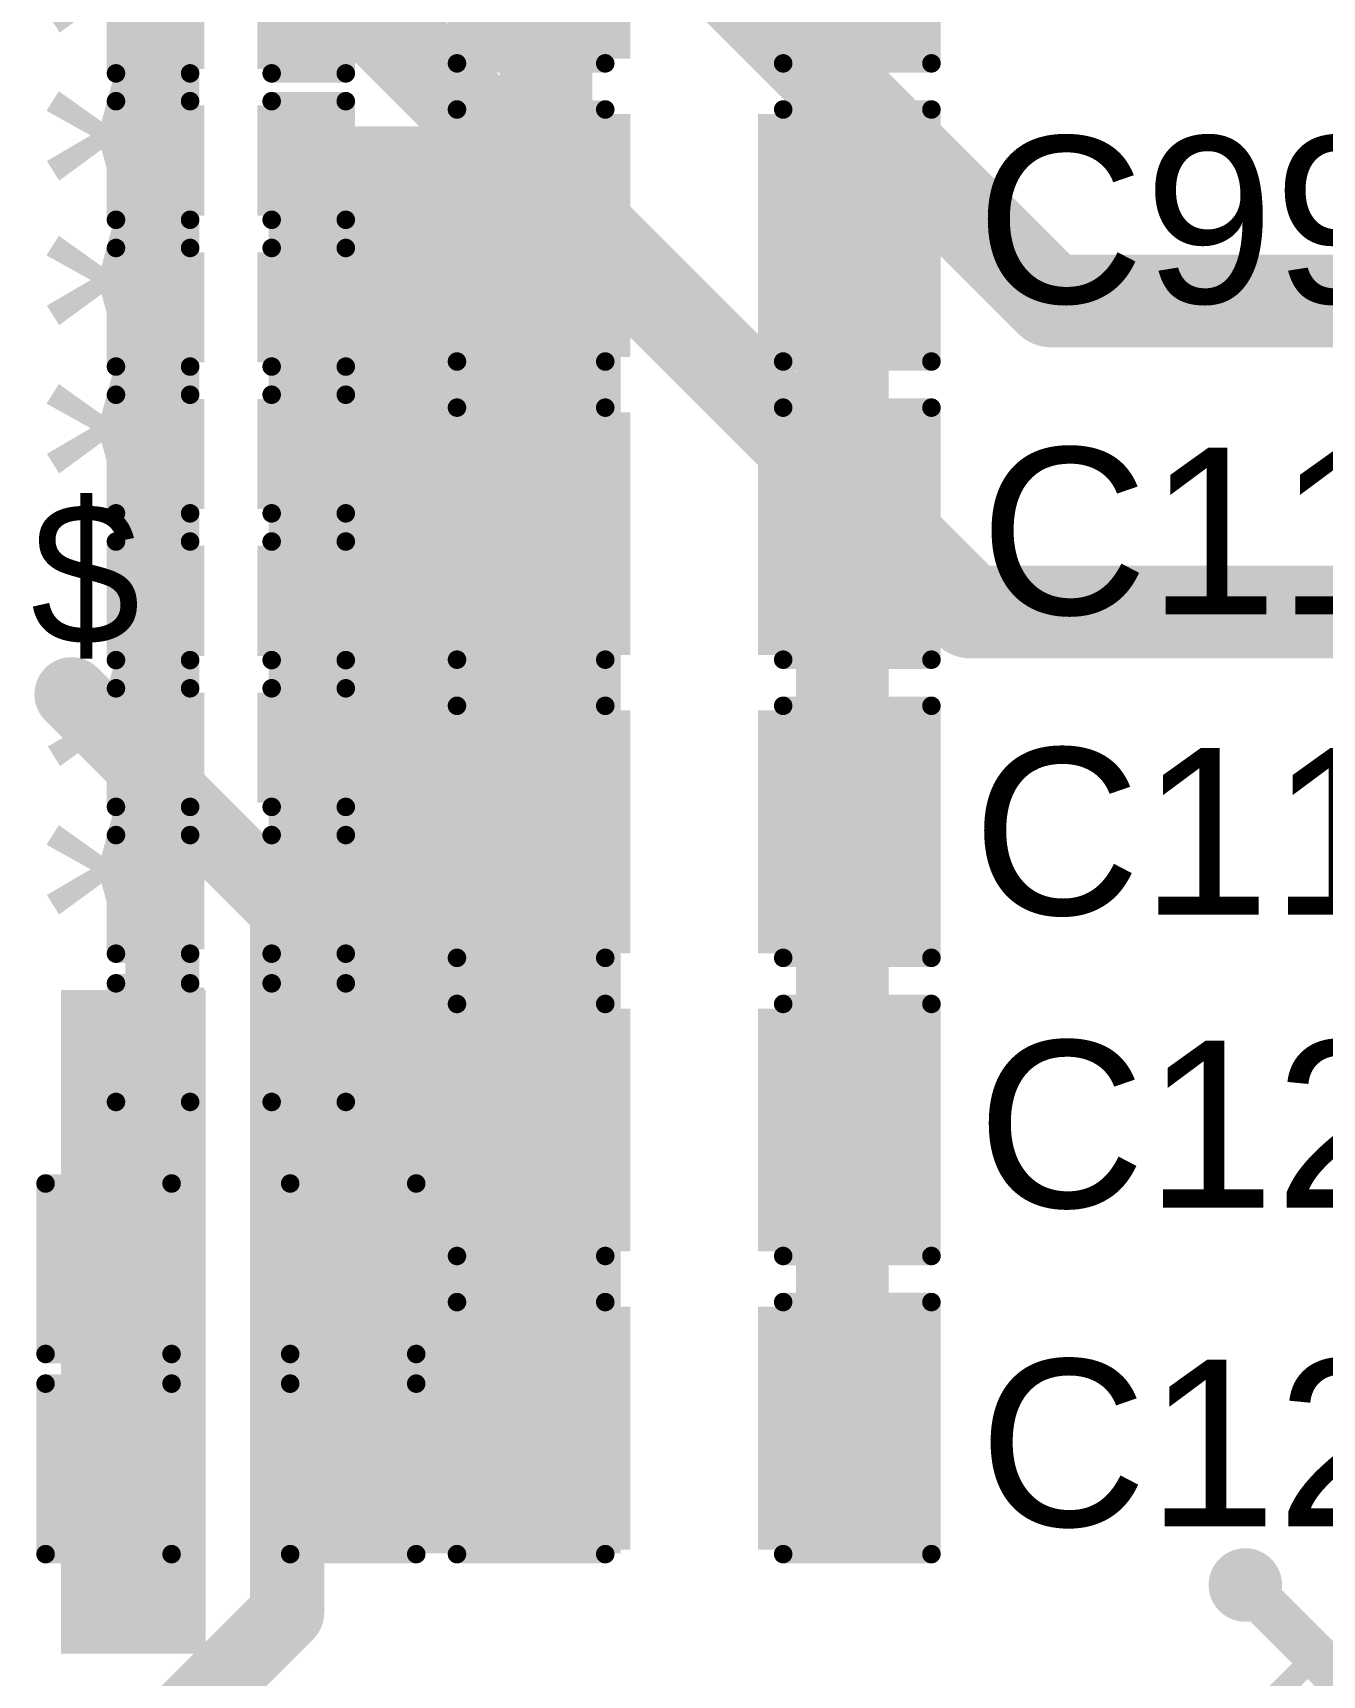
# Model space of a CAD drawing. Header units: millimetres. Extents: x -0.39 to 4.37, y -0.38 to 3.54.
# Drawn here: x 2.2794 to 2.6272, y 0.9202 to 1.3633 of the extents above; entities that cross this region are included whole.
import ezdxf

# ---------------------------------------------------------------- set-up
doc = ezdxf.new("R2010")
doc.units = ezdxf.units.MM
doc.header["$MEASUREMENT"] = 0
for name, color, linetype in [('BottomLayer', 5, 'Continuous'), ('BottomSolder', 6, 'Continuous'), ('TopLayer', 1, 'Continuous'), ('TopOverlay', 2, 'Continuous'), ('TopPaste', 8, 'Continuous'), ('TopSolder', 216, 'Continuous'), ('ViaHoleLayer', 16, 'Continuous')]:
    doc.layers.add(name, color=color, linetype=linetype)
doc.styles.add('Arial', font='', dxfattribs={"height": 0.2})
doc.styles.get('Arial').set_extended_font_data('Arial')

# ---------------------------------------------------------------- blocks, each defined once
blk = doc.blocks.new('C__0402_53')
at = {"layer": 'TopLayer'}
for points in [[(-0.0275, -0.0125), (-0.0275, 0.0125), (-0.0095, 0.0125), (-0.0095, -0.0125)], [(0.0095, -0.0125), (0.0095, 0.0125), (0.0275, 0.0125), (0.0275, -0.0125)]]:
    blk.add_hatch(color=1, dxfattribs=at).paths.add_polyline_path(points)
at = {"layer": 'TopPaste'}
for points in [[(-0.0275, -0.0125), (-0.0275, 0.0125), (-0.0095, 0.0125), (-0.0095, -0.0125)], [(0.0095, -0.0125), (0.0095, 0.0125), (0.0275, 0.0125), (0.0275, -0.0125)]]:
    blk.add_hatch(color=8, dxfattribs=at).paths.add_polyline_path(points)
at = {"layer": 'TopSolder'}
for points in [[(-0.02986, -0.01486), (-0.02986, 0.01486), (-0.00714, 0.01486), (-0.00714, -0.01486)], [(0.00714, -0.01486), (0.00714, 0.01486), (0.02986, 0.01486), (0.02986, -0.01486)]]:
    blk.add_hatch(color=216, dxfattribs=at).paths.add_polyline_path(points)
at = {"layer": 'TopOverlay', "const_width": 0.005}
for points in [[(-0.031, 0.016), (-0.031, -0.016)], [(-0.011, 0.016), (-0.031, 0.016)], [(0.031, 0.016), (0.011, 0.016)], [(0.031, 0.016), (0.031, -0.016)], [(-0.011, -0.016), (-0.031, -0.016)], [(0.031, -0.016), (0.011, -0.016)]]:
    blk.add_lwpolyline(points, dxfattribs=at)
at = {"layer": 'TopOverlay', "const_width": 0.0025}
for points in [[(-0.03225, 0.016, 1), (-0.02975, 0.016, 1)], [(-0.03225, 0.016, 1), (-0.02975, 0.016, 1)], [(-0.01225, 0.016, 1), (-0.00975, 0.016, 1)], [(0.00975, 0.016, 1), (0.01225, 0.016, 1)], [(0.02975, 0.016, 1), (0.03225, 0.016, 1)], [(0.02975, 0.016, 1), (0.03225, 0.016, 1)], [(-0.03225, -0.016, 1), (-0.02975, -0.016, 1)], [(-0.03225, -0.016, 1), (-0.02975, -0.016, 1)], [(-0.01225, -0.016, 1), (-0.00975, -0.016, 1)], [(0.00975, -0.016, 1), (0.01225, -0.016, 1)], [(0.02975, -0.016, 1), (0.03225, -0.016, 1)], [(0.02975, -0.016, 1), (0.03225, -0.016, 1)]]:
    blk.add_lwpolyline(points, format="xyb", close=True, dxfattribs=at)
blk = doc.blocks.new('C__0402_354')
at = {"layer": 'TopLayer'}
for points in [[(-0.0275, -0.0125), (-0.0275, 0.0125), (-0.0095, 0.0125), (-0.0095, -0.0125)], [(0.0095, -0.0125), (0.0095, 0.0125), (0.0275, 0.0125), (0.0275, -0.0125)]]:
    blk.add_hatch(color=1, dxfattribs=at).paths.add_polyline_path(points)
at = {"layer": 'TopPaste'}
for points in [[(-0.0275, -0.0125), (-0.0275, 0.0125), (-0.0095, 0.0125), (-0.0095, -0.0125)], [(0.0095, -0.0125), (0.0095, 0.0125), (0.0275, 0.0125), (0.0275, -0.0125)]]:
    blk.add_hatch(color=8, dxfattribs=at).paths.add_polyline_path(points)
at = {"layer": 'TopSolder'}
for points in [[(-0.02986, -0.01486), (-0.02986, 0.01486), (-0.00714, 0.01486), (-0.00714, -0.01486)], [(0.00714, -0.01486), (0.00714, 0.01486), (0.02986, 0.01486), (0.02986, -0.01486)]]:
    blk.add_hatch(color=216, dxfattribs=at).paths.add_polyline_path(points)
at = {"layer": 'TopOverlay', "const_width": 0.005}
for points in [[(-0.011, 0.016), (-0.031, 0.016)], [(-0.031, 0.016), (-0.031, -0.016)], [(0.031, 0.016), (0.011, 0.016)], [(0.031, 0.016), (0.031, -0.016)], [(-0.011, -0.016), (-0.031, -0.016)], [(0.031, -0.016), (0.011, -0.016)]]:
    blk.add_lwpolyline(points, dxfattribs=at)
at = {"layer": 'TopOverlay', "const_width": 0.0025}
for points in [[(-0.03225, 0.016, 1), (-0.02975, 0.016, 1)], [(-0.03225, 0.016, 1), (-0.02975, 0.016, 1)], [(-0.01225, 0.016, 1), (-0.00975, 0.016, 1)], [(0.00975, 0.016, 1), (0.01225, 0.016, 1)], [(0.02975, 0.016, 1), (0.03225, 0.016, 1)], [(0.02975, 0.016, 1), (0.03225, 0.016, 1)], [(-0.03225, -0.016, 1), (-0.02975, -0.016, 1)], [(-0.03225, -0.016, 1), (-0.02975, -0.016, 1)], [(-0.01225, -0.016, 1), (-0.00975, -0.016, 1)], [(0.00975, -0.016, 1), (0.01225, -0.016, 1)], [(0.02975, -0.016, 1), (0.03225, -0.016, 1)], [(0.02975, -0.016, 1), (0.03225, -0.016, 1)]]:
    blk.add_lwpolyline(points, format="xyb", close=True, dxfattribs=at)
blk = doc.blocks.new('CAP0805_358')
at = {"layer": 'TopLayer'}
for points in [[(-0.06, 0.03), (-0.02, 0.03), (-0.02, -0.03), (-0.06, -0.03)], [(0.02, 0.03), (0.06, 0.03), (0.06, -0.03), (0.02, -0.03)]]:
    blk.add_hatch(color=1, dxfattribs=at).paths.add_polyline_path(points)
at = {"layer": 'TopPaste'}
for points in [[(-0.06, 0.03), (-0.02, 0.03), (-0.02, -0.03), (-0.06, -0.03)], [(0.02, 0.03), (0.06, 0.03), (0.06, -0.03), (0.02, -0.03)]]:
    blk.add_hatch(color=8, dxfattribs=at).paths.add_polyline_path(points)
at = {"layer": 'TopSolder'}
for points in [[(-0.06276, 0.03276), (-0.01724, 0.03276), (-0.01724, -0.03276), (-0.06276, -0.03276)], [(0.01724, 0.03276), (0.06276, 0.03276), (0.06276, -0.03276), (0.01724, -0.03276)]]:
    blk.add_hatch(color=216, dxfattribs=at).paths.add_polyline_path(points)
at = {"layer": 'TopOverlay', "const_width": 0.005}
for points in [[(-0.064, -0.034), (-0.064, 0.034)], [(-0.064, 0.034), (-0.024, 0.034)], [(0.024, 0.034), (0.064, 0.034)], [(0.064, -0.034), (0.064, 0.034)], [(-0.064, -0.034), (-0.024, -0.034)], [(0.024, -0.034), (0.064, -0.034)]]:
    blk.add_lwpolyline(points, dxfattribs=at)
at = {"layer": 'TopOverlay', "const_width": 0.0025}
for points in [[(-0.06525, 0.034, 1), (-0.06275, 0.034, 1)], [(-0.06525, 0.034, 1), (-0.06275, 0.034, 1)], [(-0.02525, 0.034, 1), (-0.02275, 0.034, 1)], [(0.02275, 0.034, 1), (0.02525, 0.034, 1)], [(0.06275, 0.034, 1), (0.06525, 0.034, 1)], [(0.06275, 0.034, 1), (0.06525, 0.034, 1)], [(-0.06525, -0.034, 1), (-0.06275, -0.034, 1)], [(-0.06525, -0.034, 1), (-0.06275, -0.034, 1)], [(-0.02525, -0.034, 1), (-0.02275, -0.034, 1)], [(0.02275, -0.034, 1), (0.02525, -0.034, 1)], [(0.06275, -0.034, 1), (0.06525, -0.034, 1)], [(0.06275, -0.034, 1), (0.06525, -0.034, 1)]]:
    blk.add_lwpolyline(points, format="xyb", close=True, dxfattribs=at)
blk = doc.blocks.new('C__0402_472')
at = {"layer": 'TopLayer'}
for points in [[(-0.0275, -0.0125), (-0.0275, 0.0125), (-0.0095, 0.0125), (-0.0095, -0.0125)], [(0.0095, -0.0125), (0.0095, 0.0125), (0.0275, 0.0125), (0.0275, -0.0125)]]:
    blk.add_hatch(color=1, dxfattribs=at).paths.add_polyline_path(points)
at = {"layer": 'TopPaste'}
for points in [[(-0.0275, -0.0125), (-0.0275, 0.0125), (-0.0095, 0.0125), (-0.0095, -0.0125)], [(0.0095, -0.0125), (0.0095, 0.0125), (0.0275, 0.0125), (0.0275, -0.0125)]]:
    blk.add_hatch(color=8, dxfattribs=at).paths.add_polyline_path(points)
at = {"layer": 'TopSolder'}
for points in [[(-0.02986, -0.01486), (-0.02986, 0.01486), (-0.00714, 0.01486), (-0.00714, -0.01486)], [(0.00714, -0.01486), (0.00714, 0.01486), (0.02986, 0.01486), (0.02986, -0.01486)]]:
    blk.add_hatch(color=216, dxfattribs=at).paths.add_polyline_path(points)
at = {"layer": 'TopOverlay', "const_width": 0.005}
for points in [[(-0.031, 0.016), (-0.031, -0.016)], [(-0.011, 0.016), (-0.031, 0.016)], [(0.031, 0.016), (0.011, 0.016)], [(0.031, 0.016), (0.031, -0.016)], [(-0.011, -0.016), (-0.031, -0.016)], [(0.031, -0.016), (0.011, -0.016)]]:
    blk.add_lwpolyline(points, dxfattribs=at)
at = {"layer": 'TopOverlay', "const_width": 0.0025}
for points in [[(-0.03225, 0.016, 1), (-0.02975, 0.016, 1)], [(-0.03225, 0.016, 1), (-0.02975, 0.016, 1)], [(-0.01225, 0.016, 1), (-0.00975, 0.016, 1)], [(0.00975, 0.016, 1), (0.01225, 0.016, 1)], [(0.02975, 0.016, 1), (0.03225, 0.016, 1)], [(0.02975, 0.016, 1), (0.03225, 0.016, 1)], [(-0.03225, -0.016, 1), (-0.02975, -0.016, 1)], [(-0.03225, -0.016, 1), (-0.02975, -0.016, 1)], [(-0.01225, -0.016, 1), (-0.00975, -0.016, 1)], [(0.00975, -0.016, 1), (0.01225, -0.016, 1)], [(0.02975, -0.016, 1), (0.03225, -0.016, 1)], [(0.02975, -0.016, 1), (0.03225, -0.016, 1)]]:
    blk.add_lwpolyline(points, format="xyb", close=True, dxfattribs=at)
blk = doc.blocks.new('C__0402_473')
at = {"layer": 'TopLayer'}
for points in [[(-0.0275, -0.0125), (-0.0275, 0.0125), (-0.0095, 0.0125), (-0.0095, -0.0125)], [(0.0095, -0.0125), (0.0095, 0.0125), (0.0275, 0.0125), (0.0275, -0.0125)]]:
    blk.add_hatch(color=1, dxfattribs=at).paths.add_polyline_path(points)
at = {"layer": 'TopPaste'}
for points in [[(-0.0275, -0.0125), (-0.0275, 0.0125), (-0.0095, 0.0125), (-0.0095, -0.0125)], [(0.0095, -0.0125), (0.0095, 0.0125), (0.0275, 0.0125), (0.0275, -0.0125)]]:
    blk.add_hatch(color=8, dxfattribs=at).paths.add_polyline_path(points)
at = {"layer": 'TopSolder'}
for points in [[(-0.02986, -0.01486), (-0.02986, 0.01486), (-0.00714, 0.01486), (-0.00714, -0.01486)], [(0.00714, -0.01486), (0.00714, 0.01486), (0.02986, 0.01486), (0.02986, -0.01486)]]:
    blk.add_hatch(color=216, dxfattribs=at).paths.add_polyline_path(points)
at = {"layer": 'TopOverlay', "const_width": 0.005}
for points in [[(-0.011, 0.016), (-0.031, 0.016)], [(-0.031, 0.016), (-0.031, -0.016)], [(0.031, 0.016), (0.011, 0.016)], [(0.031, 0.016), (0.031, -0.016)], [(-0.011, -0.016), (-0.031, -0.016)], [(0.031, -0.016), (0.011, -0.016)]]:
    blk.add_lwpolyline(points, dxfattribs=at)
at = {"layer": 'TopOverlay', "const_width": 0.0025}
for points in [[(-0.03225, 0.016, 1), (-0.02975, 0.016, 1)], [(-0.03225, 0.016, 1), (-0.02975, 0.016, 1)], [(-0.01225, 0.016, 1), (-0.00975, 0.016, 1)], [(0.00975, 0.016, 1), (0.01225, 0.016, 1)], [(0.02975, 0.016, 1), (0.03225, 0.016, 1)], [(0.02975, 0.016, 1), (0.03225, 0.016, 1)], [(-0.03225, -0.016, 1), (-0.02975, -0.016, 1)], [(-0.03225, -0.016, 1), (-0.02975, -0.016, 1)], [(-0.01225, -0.016, 1), (-0.00975, -0.016, 1)], [(0.00975, -0.016, 1), (0.01225, -0.016, 1)], [(0.02975, -0.016, 1), (0.03225, -0.016, 1)], [(0.02975, -0.016, 1), (0.03225, -0.016, 1)]]:
    blk.add_lwpolyline(points, format="xyb", close=True, dxfattribs=at)
blk = doc.blocks.new('C__0402_474')
at = {"layer": 'TopLayer'}
for points in [[(-0.0275, -0.0125), (-0.0275, 0.0125), (-0.0095, 0.0125), (-0.0095, -0.0125)], [(0.0095, -0.0125), (0.0095, 0.0125), (0.0275, 0.0125), (0.0275, -0.0125)]]:
    blk.add_hatch(color=1, dxfattribs=at).paths.add_polyline_path(points)
at = {"layer": 'TopPaste'}
for points in [[(-0.0275, -0.0125), (-0.0275, 0.0125), (-0.0095, 0.0125), (-0.0095, -0.0125)], [(0.0095, -0.0125), (0.0095, 0.0125), (0.0275, 0.0125), (0.0275, -0.0125)]]:
    blk.add_hatch(color=8, dxfattribs=at).paths.add_polyline_path(points)
at = {"layer": 'TopSolder'}
for points in [[(-0.02986, -0.01486), (-0.02986, 0.01486), (-0.00714, 0.01486), (-0.00714, -0.01486)], [(0.00714, -0.01486), (0.00714, 0.01486), (0.02986, 0.01486), (0.02986, -0.01486)]]:
    blk.add_hatch(color=216, dxfattribs=at).paths.add_polyline_path(points)
at = {"layer": 'TopOverlay', "const_width": 0.005}
for points in [[(-0.031, 0.016), (-0.031, -0.016)], [(-0.011, 0.016), (-0.031, 0.016)], [(0.031, 0.016), (0.011, 0.016)], [(0.031, 0.016), (0.031, -0.016)], [(-0.011, -0.016), (-0.031, -0.016)], [(0.031, -0.016), (0.011, -0.016)]]:
    blk.add_lwpolyline(points, dxfattribs=at)
at = {"layer": 'TopOverlay', "const_width": 0.0025}
for points in [[(-0.03225, 0.016, 1), (-0.02975, 0.016, 1)], [(-0.03225, 0.016, 1), (-0.02975, 0.016, 1)], [(-0.01225, 0.016, 1), (-0.00975, 0.016, 1)], [(0.00975, 0.016, 1), (0.01225, 0.016, 1)], [(0.02975, 0.016, 1), (0.03225, 0.016, 1)], [(0.02975, 0.016, 1), (0.03225, 0.016, 1)], [(-0.03225, -0.016, 1), (-0.02975, -0.016, 1)], [(-0.03225, -0.016, 1), (-0.02975, -0.016, 1)], [(-0.01225, -0.016, 1), (-0.00975, -0.016, 1)], [(0.00975, -0.016, 1), (0.01225, -0.016, 1)], [(0.02975, -0.016, 1), (0.03225, -0.016, 1)], [(0.02975, -0.016, 1), (0.03225, -0.016, 1)]]:
    blk.add_lwpolyline(points, format="xyb", close=True, dxfattribs=at)
blk = doc.blocks.new('C__0402_476')
at = {"layer": 'TopLayer'}
for points in [[(-0.0275, -0.0125), (-0.0275, 0.0125), (-0.0095, 0.0125), (-0.0095, -0.0125)], [(0.0095, -0.0125), (0.0095, 0.0125), (0.0275, 0.0125), (0.0275, -0.0125)]]:
    blk.add_hatch(color=1, dxfattribs=at).paths.add_polyline_path(points)
at = {"layer": 'TopPaste'}
for points in [[(-0.0275, -0.0125), (-0.0275, 0.0125), (-0.0095, 0.0125), (-0.0095, -0.0125)], [(0.0095, -0.0125), (0.0095, 0.0125), (0.0275, 0.0125), (0.0275, -0.0125)]]:
    blk.add_hatch(color=8, dxfattribs=at).paths.add_polyline_path(points)
at = {"layer": 'TopSolder'}
for points in [[(-0.02986, -0.01486), (-0.02986, 0.01486), (-0.00714, 0.01486), (-0.00714, -0.01486)], [(0.00714, -0.01486), (0.00714, 0.01486), (0.02986, 0.01486), (0.02986, -0.01486)]]:
    blk.add_hatch(color=216, dxfattribs=at).paths.add_polyline_path(points)
at = {"layer": 'TopOverlay', "const_width": 0.005}
for points in [[(-0.031, 0.016), (-0.031, -0.016)], [(-0.011, 0.016), (-0.031, 0.016)], [(0.031, 0.016), (0.011, 0.016)], [(0.031, 0.016), (0.031, -0.016)], [(-0.011, -0.016), (-0.031, -0.016)], [(0.031, -0.016), (0.011, -0.016)]]:
    blk.add_lwpolyline(points, dxfattribs=at)
at = {"layer": 'TopOverlay', "const_width": 0.0025}
for points in [[(-0.03225, 0.016, 1), (-0.02975, 0.016, 1)], [(-0.03225, 0.016, 1), (-0.02975, 0.016, 1)], [(-0.01225, 0.016, 1), (-0.00975, 0.016, 1)], [(0.00975, 0.016, 1), (0.01225, 0.016, 1)], [(0.02975, 0.016, 1), (0.03225, 0.016, 1)], [(0.02975, 0.016, 1), (0.03225, 0.016, 1)], [(-0.03225, -0.016, 1), (-0.02975, -0.016, 1)], [(-0.03225, -0.016, 1), (-0.02975, -0.016, 1)], [(-0.01225, -0.016, 1), (-0.00975, -0.016, 1)], [(0.00975, -0.016, 1), (0.01225, -0.016, 1)], [(0.02975, -0.016, 1), (0.03225, -0.016, 1)], [(0.02975, -0.016, 1), (0.03225, -0.016, 1)]]:
    blk.add_lwpolyline(points, format="xyb", close=True, dxfattribs=at)
blk = doc.blocks.new('C__0402_479')
at = {"layer": 'TopLayer'}
for points in [[(-0.0275, -0.0125), (-0.0275, 0.0125), (-0.0095, 0.0125), (-0.0095, -0.0125)], [(0.0095, -0.0125), (0.0095, 0.0125), (0.0275, 0.0125), (0.0275, -0.0125)]]:
    blk.add_hatch(color=1, dxfattribs=at).paths.add_polyline_path(points)
at = {"layer": 'TopPaste'}
for points in [[(-0.0275, -0.0125), (-0.0275, 0.0125), (-0.0095, 0.0125), (-0.0095, -0.0125)], [(0.0095, -0.0125), (0.0095, 0.0125), (0.0275, 0.0125), (0.0275, -0.0125)]]:
    blk.add_hatch(color=8, dxfattribs=at).paths.add_polyline_path(points)
at = {"layer": 'TopSolder'}
for points in [[(-0.02986, -0.01486), (-0.02986, 0.01486), (-0.00714, 0.01486), (-0.00714, -0.01486)], [(0.00714, -0.01486), (0.00714, 0.01486), (0.02986, 0.01486), (0.02986, -0.01486)]]:
    blk.add_hatch(color=216, dxfattribs=at).paths.add_polyline_path(points)
at = {"layer": 'TopOverlay', "const_width": 0.005}
for points in [[(-0.011, 0.016), (-0.031, 0.016)], [(-0.031, 0.016), (-0.031, -0.016)], [(0.031, 0.016), (0.011, 0.016)], [(0.031, 0.016), (0.031, -0.016)], [(-0.011, -0.016), (-0.031, -0.016)], [(0.031, -0.016), (0.011, -0.016)]]:
    blk.add_lwpolyline(points, dxfattribs=at)
at = {"layer": 'TopOverlay', "const_width": 0.0025}
for points in [[(-0.03225, 0.016, 1), (-0.02975, 0.016, 1)], [(-0.03225, 0.016, 1), (-0.02975, 0.016, 1)], [(-0.01225, 0.016, 1), (-0.00975, 0.016, 1)], [(0.00975, 0.016, 1), (0.01225, 0.016, 1)], [(0.02975, 0.016, 1), (0.03225, 0.016, 1)], [(0.02975, 0.016, 1), (0.03225, 0.016, 1)], [(-0.03225, -0.016, 1), (-0.02975, -0.016, 1)], [(-0.03225, -0.016, 1), (-0.02975, -0.016, 1)], [(-0.01225, -0.016, 1), (-0.00975, -0.016, 1)], [(0.00975, -0.016, 1), (0.01225, -0.016, 1)], [(0.02975, -0.016, 1), (0.03225, -0.016, 1)], [(0.02975, -0.016, 1), (0.03225, -0.016, 1)]]:
    blk.add_lwpolyline(points, format="xyb", close=True, dxfattribs=at)
blk = doc.blocks.new('CAP0805_510')
at = {"layer": 'TopLayer'}
for points in [[(-0.06, 0.03), (-0.02, 0.03), (-0.02, -0.03), (-0.06, -0.03)], [(0.02, 0.03), (0.06, 0.03), (0.06, -0.03), (0.02, -0.03)]]:
    blk.add_hatch(color=1, dxfattribs=at).paths.add_polyline_path(points)
at = {"layer": 'TopPaste'}
for points in [[(-0.06, 0.03), (-0.02, 0.03), (-0.02, -0.03), (-0.06, -0.03)], [(0.02, 0.03), (0.06, 0.03), (0.06, -0.03), (0.02, -0.03)]]:
    blk.add_hatch(color=8, dxfattribs=at).paths.add_polyline_path(points)
at = {"layer": 'TopSolder'}
for points in [[(-0.06276, 0.03276), (-0.01724, 0.03276), (-0.01724, -0.03276), (-0.06276, -0.03276)], [(0.01724, 0.03276), (0.06276, 0.03276), (0.06276, -0.03276), (0.01724, -0.03276)]]:
    blk.add_hatch(color=216, dxfattribs=at).paths.add_polyline_path(points)
at = {"layer": 'TopOverlay', "const_width": 0.005}
for points in [[(-0.064, 0.034), (-0.024, 0.034)], [(-0.064, -0.034), (-0.064, 0.034)], [(0.024, 0.034), (0.064, 0.034)], [(0.064, -0.034), (0.064, 0.034)], [(-0.064, -0.034), (-0.024, -0.034)], [(0.024, -0.034), (0.064, -0.034)]]:
    blk.add_lwpolyline(points, dxfattribs=at)
at = {"layer": 'TopOverlay', "const_width": 0.0025}
for points in [[(-0.06525, 0.034, 1), (-0.06275, 0.034, 1)], [(-0.06525, 0.034, 1), (-0.06275, 0.034, 1)], [(-0.02525, 0.034, 1), (-0.02275, 0.034, 1)], [(0.02275, 0.034, 1), (0.02525, 0.034, 1)], [(0.06275, 0.034, 1), (0.06525, 0.034, 1)], [(0.06275, 0.034, 1), (0.06525, 0.034, 1)], [(-0.06525, -0.034, 1), (-0.06275, -0.034, 1)], [(-0.06525, -0.034, 1), (-0.06275, -0.034, 1)], [(-0.02525, -0.034, 1), (-0.02275, -0.034, 1)], [(0.02275, -0.034, 1), (0.02525, -0.034, 1)], [(0.06275, -0.034, 1), (0.06525, -0.034, 1)], [(0.06275, -0.034, 1), (0.06525, -0.034, 1)]]:
    blk.add_lwpolyline(points, format="xyb", close=True, dxfattribs=at)
blk = doc.blocks.new('CAP0805_513')
at = {"layer": 'TopLayer'}
for points in [[(-0.06, 0.03), (-0.02, 0.03), (-0.02, -0.03), (-0.06, -0.03)], [(0.02, 0.03), (0.06, 0.03), (0.06, -0.03), (0.02, -0.03)]]:
    blk.add_hatch(color=1, dxfattribs=at).paths.add_polyline_path(points)
at = {"layer": 'TopPaste'}
for points in [[(-0.06, 0.03), (-0.02, 0.03), (-0.02, -0.03), (-0.06, -0.03)], [(0.02, 0.03), (0.06, 0.03), (0.06, -0.03), (0.02, -0.03)]]:
    blk.add_hatch(color=8, dxfattribs=at).paths.add_polyline_path(points)
at = {"layer": 'TopSolder'}
for points in [[(-0.06276, 0.03276), (-0.01724, 0.03276), (-0.01724, -0.03276), (-0.06276, -0.03276)], [(0.01724, 0.03276), (0.06276, 0.03276), (0.06276, -0.03276), (0.01724, -0.03276)]]:
    blk.add_hatch(color=216, dxfattribs=at).paths.add_polyline_path(points)
at = {"layer": 'TopOverlay', "const_width": 0.005}
for points in [[(-0.064, 0.034), (-0.024, 0.034)], [(-0.064, -0.034), (-0.064, 0.034)], [(0.024, 0.034), (0.064, 0.034)], [(0.064, -0.034), (0.064, 0.034)], [(-0.064, -0.034), (-0.024, -0.034)], [(0.024, -0.034), (0.064, -0.034)]]:
    blk.add_lwpolyline(points, dxfattribs=at)
at = {"layer": 'TopOverlay', "const_width": 0.0025}
for points in [[(-0.06525, 0.034, 1), (-0.06275, 0.034, 1)], [(-0.06525, 0.034, 1), (-0.06275, 0.034, 1)], [(-0.02525, 0.034, 1), (-0.02275, 0.034, 1)], [(0.02275, 0.034, 1), (0.02525, 0.034, 1)], [(0.06275, 0.034, 1), (0.06525, 0.034, 1)], [(0.06275, 0.034, 1), (0.06525, 0.034, 1)], [(-0.06525, -0.034, 1), (-0.06275, -0.034, 1)], [(-0.06525, -0.034, 1), (-0.06275, -0.034, 1)], [(-0.02525, -0.034, 1), (-0.02275, -0.034, 1)], [(0.02275, -0.034, 1), (0.02525, -0.034, 1)], [(0.06275, -0.034, 1), (0.06525, -0.034, 1)], [(0.06275, -0.034, 1), (0.06525, -0.034, 1)]]:
    blk.add_lwpolyline(points, format="xyb", close=True, dxfattribs=at)
blk = doc.blocks.new('CAP0805_514')
at = {"layer": 'TopLayer'}
for points in [[(-0.06, 0.03), (-0.02, 0.03), (-0.02, -0.03), (-0.06, -0.03)], [(0.02, 0.03), (0.06, 0.03), (0.06, -0.03), (0.02, -0.03)]]:
    blk.add_hatch(color=1, dxfattribs=at).paths.add_polyline_path(points)
at = {"layer": 'TopPaste'}
for points in [[(-0.06, 0.03), (-0.02, 0.03), (-0.02, -0.03), (-0.06, -0.03)], [(0.02, 0.03), (0.06, 0.03), (0.06, -0.03), (0.02, -0.03)]]:
    blk.add_hatch(color=8, dxfattribs=at).paths.add_polyline_path(points)
at = {"layer": 'TopSolder'}
for points in [[(-0.06276, 0.03276), (-0.01724, 0.03276), (-0.01724, -0.03276), (-0.06276, -0.03276)], [(0.01724, 0.03276), (0.06276, 0.03276), (0.06276, -0.03276), (0.01724, -0.03276)]]:
    blk.add_hatch(color=216, dxfattribs=at).paths.add_polyline_path(points)
at = {"layer": 'TopOverlay', "const_width": 0.005}
for points in [[(-0.064, -0.034), (-0.064, 0.034)], [(-0.064, 0.034), (-0.024, 0.034)], [(0.024, 0.034), (0.064, 0.034)], [(0.064, -0.034), (0.064, 0.034)], [(-0.064, -0.034), (-0.024, -0.034)], [(0.024, -0.034), (0.064, -0.034)]]:
    blk.add_lwpolyline(points, dxfattribs=at)
at = {"layer": 'TopOverlay', "const_width": 0.0025}
for points in [[(-0.06525, 0.034, 1), (-0.06275, 0.034, 1)], [(-0.06525, 0.034, 1), (-0.06275, 0.034, 1)], [(-0.02525, 0.034, 1), (-0.02275, 0.034, 1)], [(0.02275, 0.034, 1), (0.02525, 0.034, 1)], [(0.06275, 0.034, 1), (0.06525, 0.034, 1)], [(0.06275, 0.034, 1), (0.06525, 0.034, 1)], [(-0.06525, -0.034, 1), (-0.06275, -0.034, 1)], [(-0.06525, -0.034, 1), (-0.06275, -0.034, 1)], [(-0.02525, -0.034, 1), (-0.02275, -0.034, 1)], [(0.02275, -0.034, 1), (0.02525, -0.034, 1)], [(0.06275, -0.034, 1), (0.06525, -0.034, 1)], [(0.06275, -0.034, 1), (0.06525, -0.034, 1)]]:
    blk.add_lwpolyline(points, format="xyb", close=True, dxfattribs=at)
blk = doc.blocks.new('C__0603_515')
at = {"layer": 'TopLayer'}
for points in [[(-0.045, -0.0175), (-0.045, 0.0175), (-0.015, 0.0175), (-0.015, -0.0175)], [(0.015, -0.0175), (0.015, 0.0175), (0.045, 0.0175), (0.045, -0.0175)]]:
    blk.add_hatch(color=1, dxfattribs=at).paths.add_polyline_path(points)
at = {"layer": 'TopPaste'}
for points in [[(-0.045, -0.0175), (-0.045, 0.0175), (-0.015, 0.0175), (-0.015, -0.0175)], [(0.015, -0.0175), (0.015, 0.0175), (0.045, 0.0175), (0.045, -0.0175)]]:
    blk.add_hatch(color=8, dxfattribs=at).paths.add_polyline_path(points)
at = {"layer": 'TopSolder'}
for points in [[(-0.049, -0.0215), (-0.049, 0.0215), (-0.011, 0.0215), (-0.011, -0.0215)], [(0.011, -0.0215), (0.011, 0.0215), (0.049, 0.0215), (0.049, -0.0215)]]:
    blk.add_hatch(color=216, dxfattribs=at).paths.add_polyline_path(points)
at = {"layer": 'TopOverlay', "const_width": 0.005}
for points in [[(-0.05, 0.023), (-0.016, 0.023)], [(-0.05, -0.023), (-0.05, 0.023)], [(0.016, 0.023), (0.05, 0.023)], [(0.05, -0.023), (0.05, 0.023)], [(-0.05, -0.023), (-0.016, -0.023)], [(0.016, -0.023), (0.05, -0.023)]]:
    blk.add_lwpolyline(points, dxfattribs=at)
at = {"layer": 'TopOverlay', "const_width": 0.0025}
for points in [[(-0.05125, 0.023, 1), (-0.04875, 0.023, 1)], [(-0.05125, 0.023, 1), (-0.04875, 0.023, 1)], [(-0.01725, 0.023, 1), (-0.01475, 0.023, 1)], [(0.01475, 0.023, 1), (0.01725, 0.023, 1)], [(0.04875, 0.023, 1), (0.05125, 0.023, 1)], [(0.04875, 0.023, 1), (0.05125, 0.023, 1)], [(-0.05125, -0.023, 1), (-0.04875, -0.023, 1)], [(-0.05125, -0.023, 1), (-0.04875, -0.023, 1)], [(-0.01725, -0.023, 1), (-0.01475, -0.023, 1)], [(0.01475, -0.023, 1), (0.01725, -0.023, 1)], [(0.04875, -0.023, 1), (0.05125, -0.023, 1)], [(0.04875, -0.023, 1), (0.05125, -0.023, 1)]]:
    blk.add_lwpolyline(points, format="xyb", close=True, dxfattribs=at)
blk = doc.blocks.new('C___0402_517')
at = {"layer": 'TopLayer'}
for points in [[(-0.0275, -0.0125), (-0.0275, 0.0125), (-0.0095, 0.0125), (-0.0095, -0.0125)], [(0.0095, -0.0125), (0.0095, 0.0125), (0.0275, 0.0125), (0.0275, -0.0125)]]:
    blk.add_hatch(color=1, dxfattribs=at).paths.add_polyline_path(points)
at = {"layer": 'TopPaste'}
for points in [[(-0.0275, -0.0125), (-0.0275, 0.0125), (-0.0095, 0.0125), (-0.0095, -0.0125)], [(0.0095, -0.0125), (0.0095, 0.0125), (0.0275, 0.0125), (0.0275, -0.0125)]]:
    blk.add_hatch(color=8, dxfattribs=at).paths.add_polyline_path(points)
at = {"layer": 'TopSolder'}
for points in [[(-0.02986, -0.01486), (-0.02986, 0.01486), (-0.00714, 0.01486), (-0.00714, -0.01486)], [(0.00714, -0.01486), (0.00714, 0.01486), (0.02986, 0.01486), (0.02986, -0.01486)]]:
    blk.add_hatch(color=216, dxfattribs=at).paths.add_polyline_path(points)
at = {"layer": 'TopOverlay', "const_width": 0.005}
for points in [[(-0.031, 0.016), (-0.031, -0.016)], [(-0.011, 0.016), (-0.031, 0.016)], [(0.031, 0.016), (0.011, 0.016)], [(0.031, 0.016), (0.031, -0.016)], [(-0.011, -0.016), (-0.031, -0.016)], [(0.031, -0.016), (0.011, -0.016)]]:
    blk.add_lwpolyline(points, dxfattribs=at)
at = {"layer": 'TopOverlay', "const_width": 0.0025}
for points in [[(-0.03225, 0.016, 1), (-0.02975, 0.016, 1)], [(-0.03225, 0.016, 1), (-0.02975, 0.016, 1)], [(-0.01225, 0.016, 1), (-0.00975, 0.016, 1)], [(0.00975, 0.016, 1), (0.01225, 0.016, 1)], [(0.02975, 0.016, 1), (0.03225, 0.016, 1)], [(0.02975, 0.016, 1), (0.03225, 0.016, 1)], [(-0.03225, -0.016, 1), (-0.02975, -0.016, 1)], [(-0.03225, -0.016, 1), (-0.02975, -0.016, 1)], [(-0.01225, -0.016, 1), (-0.00975, -0.016, 1)], [(0.00975, -0.016, 1), (0.01225, -0.016, 1)], [(0.02975, -0.016, 1), (0.03225, -0.016, 1)], [(0.02975, -0.016, 1), (0.03225, -0.016, 1)]]:
    blk.add_lwpolyline(points, format="xyb", close=True, dxfattribs=at)
blk = doc.blocks.new('CAP0805_521')
at = {"layer": 'TopLayer'}
for points in [[(-0.06, 0.03), (-0.02, 0.03), (-0.02, -0.03), (-0.06, -0.03)], [(0.02, 0.03), (0.06, 0.03), (0.06, -0.03), (0.02, -0.03)]]:
    blk.add_hatch(color=1, dxfattribs=at).paths.add_polyline_path(points)
at = {"layer": 'TopPaste'}
for points in [[(-0.06, 0.03), (-0.02, 0.03), (-0.02, -0.03), (-0.06, -0.03)], [(0.02, 0.03), (0.06, 0.03), (0.06, -0.03), (0.02, -0.03)]]:
    blk.add_hatch(color=8, dxfattribs=at).paths.add_polyline_path(points)
at = {"layer": 'TopSolder'}
for points in [[(-0.06276, 0.03276), (-0.01724, 0.03276), (-0.01724, -0.03276), (-0.06276, -0.03276)], [(0.01724, 0.03276), (0.06276, 0.03276), (0.06276, -0.03276), (0.01724, -0.03276)]]:
    blk.add_hatch(color=216, dxfattribs=at).paths.add_polyline_path(points)
at = {"layer": 'TopOverlay', "const_width": 0.005}
for points in [[(-0.064, -0.034), (-0.064, 0.034)], [(-0.064, 0.034), (-0.024, 0.034)], [(0.024, 0.034), (0.064, 0.034)], [(0.064, -0.034), (0.064, 0.034)], [(-0.064, -0.034), (-0.024, -0.034)], [(0.024, -0.034), (0.064, -0.034)]]:
    blk.add_lwpolyline(points, dxfattribs=at)
at = {"layer": 'TopOverlay', "const_width": 0.0025}
for points in [[(-0.06525, 0.034, 1), (-0.06275, 0.034, 1)], [(-0.06525, 0.034, 1), (-0.06275, 0.034, 1)], [(-0.02525, 0.034, 1), (-0.02275, 0.034, 1)], [(0.02275, 0.034, 1), (0.02525, 0.034, 1)], [(0.06275, 0.034, 1), (0.06525, 0.034, 1)], [(0.06275, 0.034, 1), (0.06525, 0.034, 1)], [(-0.06525, -0.034, 1), (-0.06275, -0.034, 1)], [(-0.06525, -0.034, 1), (-0.06275, -0.034, 1)], [(-0.02525, -0.034, 1), (-0.02275, -0.034, 1)], [(0.02275, -0.034, 1), (0.02525, -0.034, 1)], [(0.06275, -0.034, 1), (0.06525, -0.034, 1)], [(0.06275, -0.034, 1), (0.06525, -0.034, 1)]]:
    blk.add_lwpolyline(points, format="xyb", close=True, dxfattribs=at)
blk = doc.blocks.new('CAP0805_522')
at = {"layer": 'TopLayer'}
for points in [[(-0.06, 0.03), (-0.02, 0.03), (-0.02, -0.03), (-0.06, -0.03)], [(0.02, 0.03), (0.06, 0.03), (0.06, -0.03), (0.02, -0.03)]]:
    blk.add_hatch(color=1, dxfattribs=at).paths.add_polyline_path(points)
at = {"layer": 'TopPaste'}
for points in [[(-0.06, 0.03), (-0.02, 0.03), (-0.02, -0.03), (-0.06, -0.03)], [(0.02, 0.03), (0.06, 0.03), (0.06, -0.03), (0.02, -0.03)]]:
    blk.add_hatch(color=8, dxfattribs=at).paths.add_polyline_path(points)
at = {"layer": 'TopSolder'}
for points in [[(-0.06276, 0.03276), (-0.01724, 0.03276), (-0.01724, -0.03276), (-0.06276, -0.03276)], [(0.01724, 0.03276), (0.06276, 0.03276), (0.06276, -0.03276), (0.01724, -0.03276)]]:
    blk.add_hatch(color=216, dxfattribs=at).paths.add_polyline_path(points)
at = {"layer": 'TopOverlay', "const_width": 0.005}
for points in [[(-0.064, 0.034), (-0.024, 0.034)], [(-0.064, -0.034), (-0.064, 0.034)], [(0.024, 0.034), (0.064, 0.034)], [(0.064, -0.034), (0.064, 0.034)], [(-0.064, -0.034), (-0.024, -0.034)], [(0.024, -0.034), (0.064, -0.034)]]:
    blk.add_lwpolyline(points, dxfattribs=at)
at = {"layer": 'TopOverlay', "const_width": 0.0025}
for points in [[(-0.06525, 0.034, 1), (-0.06275, 0.034, 1)], [(-0.06525, 0.034, 1), (-0.06275, 0.034, 1)], [(-0.02525, 0.034, 1), (-0.02275, 0.034, 1)], [(0.02275, 0.034, 1), (0.02525, 0.034, 1)], [(0.06275, 0.034, 1), (0.06525, 0.034, 1)], [(0.06275, 0.034, 1), (0.06525, 0.034, 1)], [(-0.06525, -0.034, 1), (-0.06275, -0.034, 1)], [(-0.06525, -0.034, 1), (-0.06275, -0.034, 1)], [(-0.02525, -0.034, 1), (-0.02275, -0.034, 1)], [(0.02275, -0.034, 1), (0.02525, -0.034, 1)], [(0.06275, -0.034, 1), (0.06525, -0.034, 1)], [(0.06275, -0.034, 1), (0.06525, -0.034, 1)]]:
    blk.add_lwpolyline(points, format="xyb", close=True, dxfattribs=at)
blk = doc.blocks.new('C__0603_524')
at = {"layer": 'TopLayer'}
for points in [[(-0.045, -0.0175), (-0.045, 0.0175), (-0.015, 0.0175), (-0.015, -0.0175)], [(0.015, -0.0175), (0.015, 0.0175), (0.045, 0.0175), (0.045, -0.0175)]]:
    blk.add_hatch(color=1, dxfattribs=at).paths.add_polyline_path(points)
at = {"layer": 'TopPaste'}
for points in [[(-0.045, -0.0175), (-0.045, 0.0175), (-0.015, 0.0175), (-0.015, -0.0175)], [(0.015, -0.0175), (0.015, 0.0175), (0.045, 0.0175), (0.045, -0.0175)]]:
    blk.add_hatch(color=8, dxfattribs=at).paths.add_polyline_path(points)
at = {"layer": 'TopSolder'}
for points in [[(-0.049, -0.0215), (-0.049, 0.0215), (-0.011, 0.0215), (-0.011, -0.0215)], [(0.011, -0.0215), (0.011, 0.0215), (0.049, 0.0215), (0.049, -0.0215)]]:
    blk.add_hatch(color=216, dxfattribs=at).paths.add_polyline_path(points)
at = {"layer": 'TopOverlay', "const_width": 0.005}
for points in [[(-0.05, -0.023), (-0.05, 0.023)], [(-0.05, 0.023), (-0.016, 0.023)], [(0.016, 0.023), (0.05, 0.023)], [(0.05, -0.023), (0.05, 0.023)], [(-0.05, -0.023), (-0.016, -0.023)], [(0.016, -0.023), (0.05, -0.023)]]:
    blk.add_lwpolyline(points, dxfattribs=at)
at = {"layer": 'TopOverlay', "const_width": 0.0025}
for points in [[(-0.05125, 0.023, 1), (-0.04875, 0.023, 1)], [(-0.05125, 0.023, 1), (-0.04875, 0.023, 1)], [(-0.01725, 0.023, 1), (-0.01475, 0.023, 1)], [(0.01475, 0.023, 1), (0.01725, 0.023, 1)], [(0.04875, 0.023, 1), (0.05125, 0.023, 1)], [(0.04875, 0.023, 1), (0.05125, 0.023, 1)], [(-0.05125, -0.023, 1), (-0.04875, -0.023, 1)], [(-0.05125, -0.023, 1), (-0.04875, -0.023, 1)], [(-0.01725, -0.023, 1), (-0.01475, -0.023, 1)], [(0.01475, -0.023, 1), (0.01725, -0.023, 1)], [(0.04875, -0.023, 1), (0.05125, -0.023, 1)], [(0.04875, -0.023, 1), (0.05125, -0.023, 1)]]:
    blk.add_lwpolyline(points, format="xyb", close=True, dxfattribs=at)

msp = doc.modelspace()

# ---------------------------------------------------------------- hatches: boundary and pattern name
at = {"layer": 'BottomLayer'}
h = msp.add_hatch(color=5, dxfattribs=at)
edge = h.paths.add_edge_path()
edge.add_arc((2.559, 1.207), 0.00591, 0, 360)
h = msp.add_hatch(color=5, dxfattribs=at)
edge = h.paths.add_edge_path()
edge.add_arc((2.28982, 1.18482), 0.00591, 0, 360)
h = msp.add_hatch(color=5, dxfattribs=at)
edge = h.paths.add_edge_path()
edge.add_arc((2.49782, 1.02726), 0.00591, 0, 360)
h = msp.add_hatch(color=5, dxfattribs=at)
edge = h.paths.add_edge_path()
edge.add_arc((2.6065, 0.9445), 0.00591, 0, 360)
h = msp.add_hatch(color=5, dxfattribs=at)
edge = h.paths.add_edge_path()
edge.add_arc((2.302, 0.94), 0.00591, 0, 360)
at = {"layer": 'BottomSolder'}
h = msp.add_hatch(color=6, dxfattribs=at)
edge = h.paths.add_edge_path()
edge.add_arc((2.559, 1.207), 0.00991, 0, 360)
h = msp.add_hatch(color=6, dxfattribs=at)
edge = h.paths.add_edge_path()
edge.add_arc((2.28982, 1.18482), 0.00991, 0, 360)
h = msp.add_hatch(color=6, dxfattribs=at)
edge = h.paths.add_edge_path()
edge.add_arc((2.49782, 1.02726), 0.00991, 0, 360)
h = msp.add_hatch(color=6, dxfattribs=at)
edge = h.paths.add_edge_path()
edge.add_arc((2.6065, 0.9445), 0.00991, 0, 360)
h = msp.add_hatch(color=6, dxfattribs=at)
edge = h.paths.add_edge_path()
edge.add_arc((2.302, 0.94), 0.00991, 0, 360)
at = {"layer": 'TopLayer'}
for points in [[(2.343, 0.953), (2.438, 0.953), (2.438, 1.338), (2.343, 1.338)], [(2.287, 0.926), (2.326, 0.926), (2.326, 1.105), (2.287, 1.105)]]:
    msp.add_hatch(color=1, dxfattribs=at).paths.add_polyline_path(points)
h = msp.add_hatch(color=1, dxfattribs=at)
edge = h.paths.add_edge_path()
edge.add_arc((2.559, 1.207), 0.00591, 0, 360)
h = msp.add_hatch(color=1, dxfattribs=at)
edge = h.paths.add_edge_path()
edge.add_arc((2.28982, 1.18482), 0.00591, 0, 360)
h = msp.add_hatch(color=1, dxfattribs=at)
edge = h.paths.add_edge_path()
edge.add_arc((2.49782, 1.02726), 0.00591, 0, 360)
h = msp.add_hatch(color=1, dxfattribs=at)
edge = h.paths.add_edge_path()
edge.add_arc((2.6065, 0.9445), 0.00591, 0, 360)
h = msp.add_hatch(color=1, dxfattribs=at)
edge = h.paths.add_edge_path()
edge.add_arc((2.302, 0.94), 0.00591, 0, 360)
at = {"layer": 'TopSolder'}
h = msp.add_hatch(color=216, dxfattribs=at)
edge = h.paths.add_edge_path()
edge.add_arc((2.559, 1.207), 0.00991, 0, 360)
h = msp.add_hatch(color=216, dxfattribs=at)
edge = h.paths.add_edge_path()
edge.add_arc((2.28982, 1.18482), 0.00991, 0, 360)
h = msp.add_hatch(color=216, dxfattribs=at)
edge = h.paths.add_edge_path()
edge.add_arc((2.49782, 1.02726), 0.00991, 0, 360)
h = msp.add_hatch(color=216, dxfattribs=at)
edge = h.paths.add_edge_path()
edge.add_arc((2.6065, 0.9445), 0.00991, 0, 360)
h = msp.add_hatch(color=216, dxfattribs=at)
edge = h.paths.add_edge_path()
edge.add_arc((2.302, 0.94), 0.00991, 0, 360)
at = {"layer": 'ViaHoleLayer'}
h = msp.add_hatch(color=16, dxfattribs=at)
edge = h.paths.add_edge_path()
edge.add_arc((2.559, 1.207), 0.00394, 0, 360)
h = msp.add_hatch(color=16, dxfattribs=at)
edge = h.paths.add_edge_path()
edge.add_arc((2.28982, 1.18482), 0.00394, 0, 360)
h = msp.add_hatch(color=16, dxfattribs=at)
edge = h.paths.add_edge_path()
edge.add_arc((2.49782, 1.02726), 0.00394, 0, 360)
h = msp.add_hatch(color=16, dxfattribs=at)
edge = h.paths.add_edge_path()
edge.add_arc((2.6065, 0.9445), 0.00394, 0, 360)
h = msp.add_hatch(color=16, dxfattribs=at)
edge = h.paths.add_edge_path()
edge.add_arc((2.302, 0.94), 0.00394, 0, 360)

# ---------------------------------------------------------------- linework, layer by layer
at = {"layer": 'BottomLayer'}
for points, const_width in [([(2.418, 1.427), (2.55409, 1.29091)], 0.025), ([(2.35132, 1.38798), (2.5323, 1.207)], 0.025), ([(2.55409, 1.29091), (2.70709, 1.29091)], 0.025), ([(2.5323, 1.207), (2.559, 1.207)], 0.025), ([(2.28982, 1.18482), (2.348, 1.12664)], 0.02), ([(2.348, 0.937), (2.348, 1.12664)], 0.02), ([(2.6065, 0.9445), (2.64518, 0.90582)], 0.012), ([(2.291, 0.88), (2.348, 0.937)], 0.02)]:
    msp.add_lwpolyline(points, dxfattribs=dict(at, const_width=const_width))
for points, const_width in [([(2.54784, 1.29091, 1), (2.56034, 1.29091, 1)], 0.0125), ([(2.54784, 1.29091, 1), (2.56034, 1.29091, 1)], 0.0125), ([(2.52605, 1.207, 1), (2.53855, 1.207, 1)], 0.0125), ([(2.52605, 1.207, 1), (2.53855, 1.207, 1)], 0.0125), ([(2.55275, 1.207, 1), (2.56525, 1.207, 1)], 0.0125), ([(2.28482, 1.18482, 1), (2.29482, 1.18482, 1)], 0.01), ([(2.343, 1.12664, 1), (2.353, 1.12664, 1)], 0.01), ([(2.343, 1.12664, 1), (2.353, 1.12664, 1)], 0.01), ([(2.6035, 0.9445, 1), (2.6095, 0.9445, 1)], 0.006), ([(2.343, 0.937, 1), (2.353, 0.937, 1)], 0.01), ([(2.343, 0.937, 1), (2.353, 0.937, 1)], 0.01)]:
    msp.add_lwpolyline(points, format="xyb", close=True, dxfattribs=dict(at, const_width=const_width))
at = {"layer": 'TopLayer'}
for points, const_width in [([(2.31432, 1.36832), (2.31432, 1.40763)], 0.02), ([(2.41782, 1.30858), (2.41782, 1.38902)], 0.025), ([(2.49782, 1.30858), (2.49782, 1.38902)], 0.025), ([(2.35132, 1.36832), (2.35132, 1.38798)], 0.02), ([(2.31432, 1.32882), (2.31432, 1.36832)], 0.02), ([(2.31432, 1.28922), (2.31432, 1.32882)], 0.02), ([(2.41782, 1.22814), (2.41782, 1.30858)], 0.025), ([(2.49782, 1.22814), (2.49782, 1.30858)], 0.025), ([(2.31432, 1.24962), (2.31432, 1.28922)], 0.02), ([(2.31432, 1.21002), (2.31432, 1.24962)], 0.02), ([(2.41782, 1.1477), (2.41782, 1.22814)], 0.025), ([(2.49782, 1.1477), (2.49782, 1.22814)], 0.025), ([(2.31432, 1.17042), (2.31432, 1.21002)], 0.02), ([(2.559, 1.207), (2.97, 1.207)], 0.025), ([(2.31432, 1.09782), (2.31432, 1.17042)], 0.02), ([(2.41782, 1.06726), (2.41782, 1.1477)], 0.025), ([(2.49782, 1.06726), (2.49782, 1.1477)], 0.025), ([(2.30782, 1.09132), (2.31432, 1.09782)], 0.02), ([(2.30782, 1.08882), (2.30782, 1.09132)], 0.02), ([(2.30282, 1.08382), (2.30782, 1.08882)], 0.02), ([(2.36282, 1.08382), (2.36282, 1.08632)], 0.025), ([(2.36282, 1.02982), (2.36282, 1.08382)], 0.025), ([(2.41782, 0.98682), (2.41782, 1.06726)], 0.025), ([(2.49782, 1.02726), (2.49782, 1.06726)], 0.025), ([(2.36282, 0.97832), (2.36282, 1.02982)], 0.025), ([(2.49782, 0.98682), (2.49782, 1.02726)], 0.025), ([(2.41182, 0.98082), (2.41782, 0.98682)], 0.025), ([(2.36282, 0.97832), (2.36532, 0.98082)], 0.025), ([(2.36532, 0.98082), (2.41182, 0.98082)], 0.025), ([(2.302, 0.975), (2.30282, 0.97582)], 0.025), ([(2.36282, 0.97582), (2.36282, 0.97832)], 0.025), ([(2.4, 0.7), (2.624, 0.924)], 0.006), ([(2.624, 0.924), (2.75984, 0.924)], 0.006)]:
    msp.add_lwpolyline(points, dxfattribs=dict(at, const_width=const_width))
for points, const_width in [([(2.30932, 1.36832, 1), (2.31932, 1.36832, 1)], 0.01), ([(2.30932, 1.36832, 1), (2.31932, 1.36832, 1)], 0.01), ([(2.34632, 1.36832, 1), (2.35632, 1.36832, 1)], 0.01), ([(2.30932, 1.32882, 1), (2.31932, 1.32882, 1)], 0.01), ([(2.30932, 1.32882, 1), (2.31932, 1.32882, 1)], 0.01), ([(2.41157, 1.30858, 1), (2.42407, 1.30858, 1)], 0.0125), ([(2.41157, 1.30858, 1), (2.42407, 1.30858, 1)], 0.0125), ([(2.49157, 1.30858, 1), (2.50407, 1.30858, 1)], 0.0125), ([(2.49157, 1.30858, 1), (2.50407, 1.30858, 1)], 0.0125), ([(2.30932, 1.28922, 1), (2.31932, 1.28922, 1)], 0.01), ([(2.30932, 1.28922, 1), (2.31932, 1.28922, 1)], 0.01), ([(2.30932, 1.24962, 1), (2.31932, 1.24962, 1)], 0.01), ([(2.30932, 1.24962, 1), (2.31932, 1.24962, 1)], 0.01), ([(2.41157, 1.22814, 1), (2.42407, 1.22814, 1)], 0.0125), ([(2.41157, 1.22814, 1), (2.42407, 1.22814, 1)], 0.0125), ([(2.49157, 1.22814, 1), (2.50407, 1.22814, 1)], 0.0125), ([(2.49157, 1.22814, 1), (2.50407, 1.22814, 1)], 0.0125), ([(2.30932, 1.21002, 1), (2.31932, 1.21002, 1)], 0.01), ([(2.30932, 1.21002, 1), (2.31932, 1.21002, 1)], 0.01), ([(2.55275, 1.207, 1), (2.56525, 1.207, 1)], 0.0125), ([(2.30932, 1.17042, 1), (2.31932, 1.17042, 1)], 0.01), ([(2.30932, 1.17042, 1), (2.31932, 1.17042, 1)], 0.01), ([(2.41157, 1.1477, 1), (2.42407, 1.1477, 1)], 0.0125), ([(2.41157, 1.1477, 1), (2.42407, 1.1477, 1)], 0.0125), ([(2.49157, 1.1477, 1), (2.50407, 1.1477, 1)], 0.0125), ([(2.49157, 1.1477, 1), (2.50407, 1.1477, 1)], 0.0125), ([(2.30932, 1.09782, 1), (2.31932, 1.09782, 1)], 0.01), ([(2.30932, 1.09782, 1), (2.31932, 1.09782, 1)], 0.01), ([(2.30282, 1.09132, 1), (2.31282, 1.09132, 1)], 0.01), ([(2.30282, 1.09132, 1), (2.31282, 1.09132, 1)], 0.01), ([(2.30282, 1.08882, 1), (2.31282, 1.08882, 1)], 0.01), ([(2.30282, 1.08882, 1), (2.31282, 1.08882, 1)], 0.01), ([(2.35657, 1.08632, 1), (2.36907, 1.08632, 1)], 0.0125), ([(2.35657, 1.08382, 1), (2.36907, 1.08382, 1)], 0.0125), ([(2.35657, 1.08382, 1), (2.36907, 1.08382, 1)], 0.0125), ([(2.29782, 1.08382, 1), (2.30782, 1.08382, 1)], 0.01), ([(2.41157, 1.06726, 1), (2.42407, 1.06726, 1)], 0.0125), ([(2.41157, 1.06726, 1), (2.42407, 1.06726, 1)], 0.0125), ([(2.49157, 1.06726, 1), (2.50407, 1.06726, 1)], 0.0125), ([(2.49157, 1.06726, 1), (2.50407, 1.06726, 1)], 0.0125), ([(2.35657, 1.02982, 1), (2.36907, 1.02982, 1)], 0.0125), ([(2.35657, 1.02982, 1), (2.36907, 1.02982, 1)], 0.0125), ([(2.49157, 1.02726, 1), (2.50407, 1.02726, 1)], 0.0125), ([(2.49157, 1.02726, 1), (2.50407, 1.02726, 1)], 0.0125), ([(2.41157, 0.98682, 1), (2.42407, 0.98682, 1)], 0.0125), ([(2.41157, 0.98682, 1), (2.42407, 0.98682, 1)], 0.0125), ([(2.49157, 0.98682, 1), (2.50407, 0.98682, 1)], 0.0125), ([(2.35907, 0.98082, 1), (2.37157, 0.98082, 1)], 0.0125), ([(2.35907, 0.98082, 1), (2.37157, 0.98082, 1)], 0.0125), ([(2.40557, 0.98082, 1), (2.41807, 0.98082, 1)], 0.0125), ([(2.40557, 0.98082, 1), (2.41807, 0.98082, 1)], 0.0125), ([(2.29657, 0.97582, 1), (2.30907, 0.97582, 1)], 0.0125), ([(2.35657, 0.97832, 1), (2.36907, 0.97832, 1)], 0.0125), ([(2.35657, 0.97832, 1), (2.36907, 0.97832, 1)], 0.0125), ([(2.35657, 0.97832, 1), (2.36907, 0.97832, 1)], 0.0125), ([(2.35657, 0.97582, 1), (2.36907, 0.97582, 1)], 0.0125), ([(2.29575, 0.975, 1), (2.30825, 0.975, 1)], 0.0125), ([(2.6225, 0.924, 1), (2.6255, 0.924, 1)], 0.003), ([(2.6225, 0.924, 1), (2.6255, 0.924, 1)], 0.003)]:
    msp.add_lwpolyline(points, format="xyb", close=True, dxfattribs=dict(at, const_width=const_width))

# ---------------------------------------------------------------- block references
for name, p in [('CAP0805_521', (2.45782, 1.38902)), ('CAP0805_522', (2.45782, 1.30858)), ('CAP0805_514', (2.45782, 1.22814)), ('CAP0805_513', (2.45782, 1.1477)), ('CAP0805_358', (2.45782, 1.06726)), ('C__0603_515', (2.33282, 1.02982)), ('CAP0805_510', (2.45782, 0.98682)), ('C__0603_524', (2.33282, 0.97582))]:
    msp.add_blockref(name, p)
at = {"rotation": 180}
for name, p in [('C__0402_479', (2.33282, 1.36832)), ('C__0402_473', (2.33282, 1.32882)), ('C__0402_474', (2.33282, 1.28922)), ('C__0402_476', (2.33282, 1.24962)), ('C__0402_354', (2.33282, 1.21002)), ('C__0402_472', (2.33282, 1.17042)), ('C__0402_53', (2.33282, 1.13082)), ('C___0402_517', (2.33282, 1.09082))]:
    msp.add_blockref(name, p, dxfattribs=at)

# ---------------------------------------------------------------- texts
at = {"layer": 'TopOverlay', "style": 'Arial', "text_generation_flag": 2}
for p in [(2.25138, 1.35782), (2.25125, 1.31789), (2.25125, 1.27889), (2.25125, 1.23889), (2.25151, 1.15994), (2.25125, 1.11989)]:
    msp.add_text('*', height=0.065, rotation=270, dxfattribs=at).set_placement(p)
at = {"layer": 'TopOverlay', "style": 'Arial'}
for s, p in [('C99', (2.53384, 1.29033)), ('C116', (2.53485, 1.20633)), ('C117', (2.53285, 1.12533)), ('C123', (2.5341, 1.04633)), ('C121', (2.5346, 0.96033))]:
    msp.add_text(s, height=0.045, dxfattribs=at).set_placement(p)
msp.add_text('$', height=0.038, rotation=360, dxfattribs=at).set_placement((2.27882, 1.19824))

doc.saveas('drawing.dxf')
